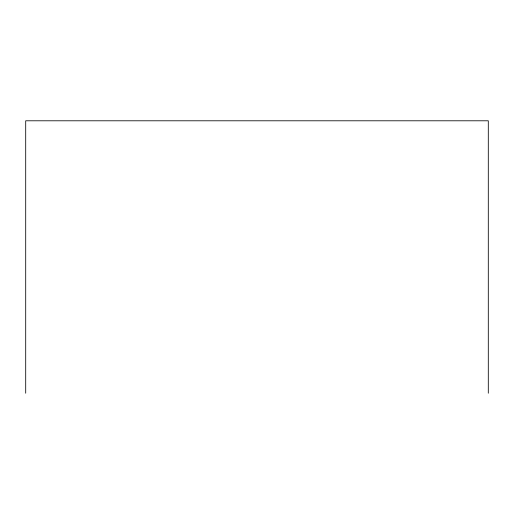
<?xml version="1.0" encoding="UTF-8"?>
<svg xmlns="http://www.w3.org/2000/svg" width="514" height="514" viewBox="0 0 514 514"><rect width="100%" height="100%" fill="white"/><g stroke="black" fill="none" stroke-linecap="round" stroke-linejoin="round"><path stroke-width="0.77" d="M488.3 393.21L488.3 120.79L25.7 120.79L25.7 393.21"/></g></svg>
